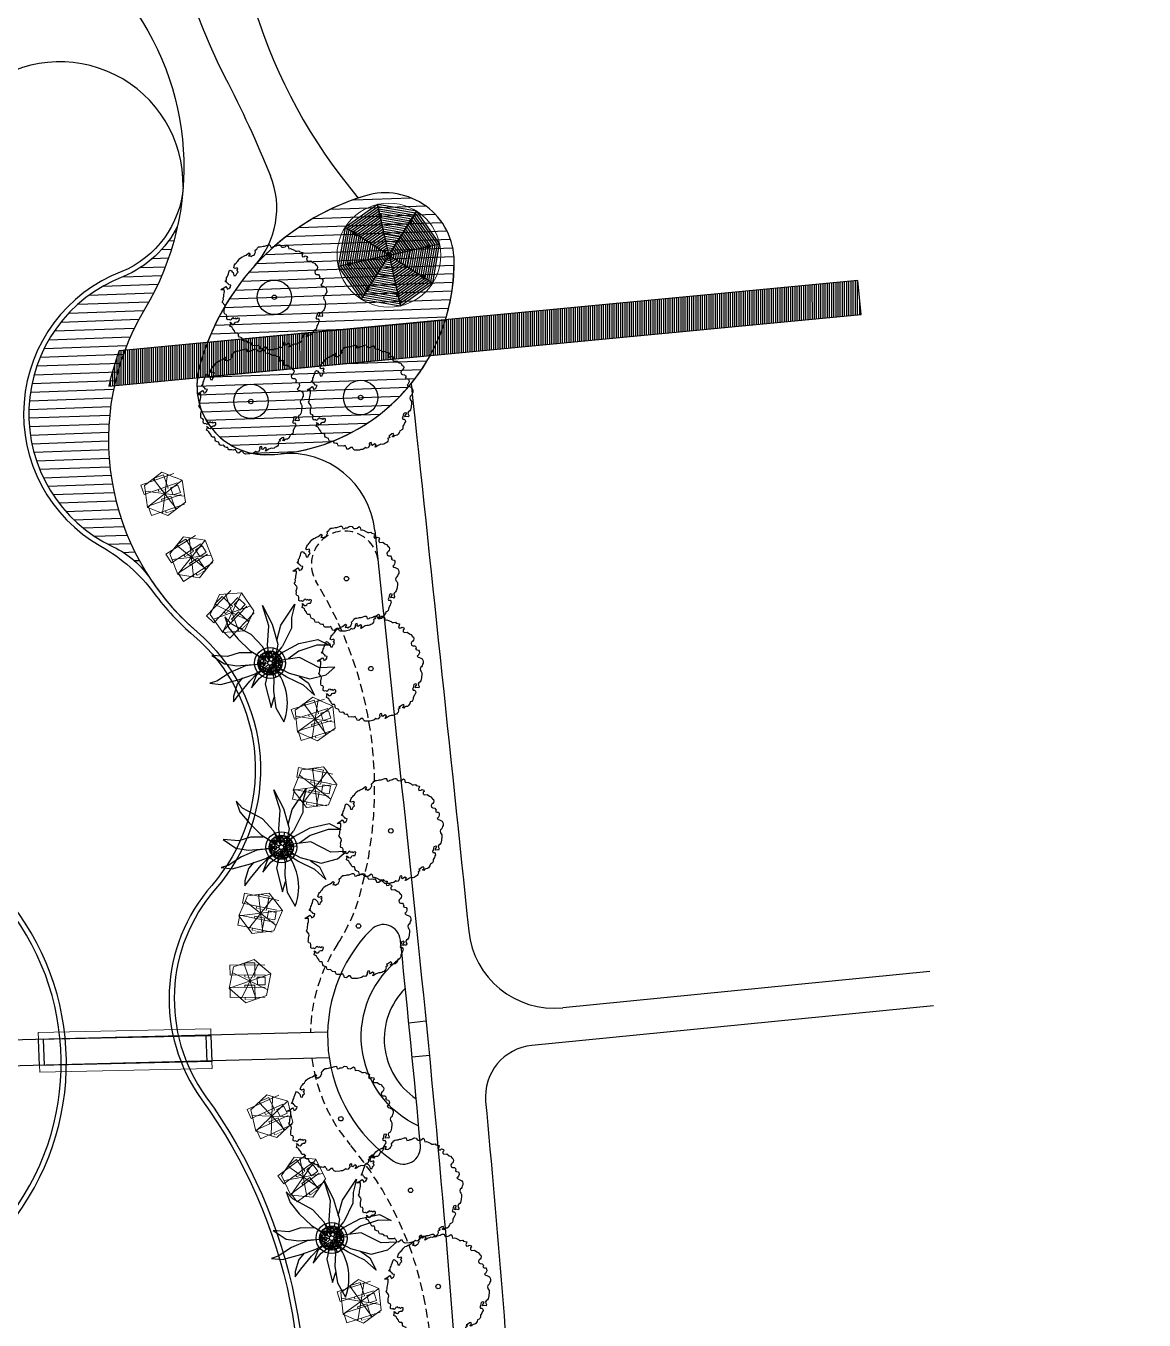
# Model space of a CAD drawing. Extents: x 309418 to 1212698, y 3438380 to 6877191.
# Drawn here: x 606549.6 to 606614.5, y 3439093 to 3439168.2 of the extents above; entities that cross this region are included whole.
import ezdxf

# ---------------------------------------------------------------- set-up
doc = ezdxf.new("R2010")
doc.units = 0
doc.header["$MEASUREMENT"] = 0
doc.set_wipeout_variables(frame=1)
doc.linetypes.add('DASHED', pattern=[0.75, 0.5, -0.25])
for name, color, linetype in [('Draft _ Lines', 20, 'Continuous'), ('DRAFT LINES', 32, 'Continuous'), ('LA-FLOWERING-TREE', 221, 'Continuous'), ('LA-HARD-PAVE-HATCH-MARBLE-TYPE (PV - MT-BG-01-AN - RA- ∅ - 01)', 227, 'Continuous'), ('LA-HARD-PAVE-HATCH-WOOD-TYPE( PV - WO-DW-01-∅ - ∅-∅ - 04)', 17, 'Continuous'), ('LA-HARD-PAVE-LINE-01', 30, 'Continuous'), ('LA-LANDSCAPE BASE', 140, 'Continuous'), ('LA-PATTERN', 28, 'Continuous'), ('LA-PLNT-PALMS', 251, 'Continuous'), ('LA-PLNT-TREE-TRUNK', 52, 'Continuous'), ('X-DK-LANDSCPE BASE$0$LA-WOODEN -ELEV', 45, 'Continuous'), ('X-DK-LANDSCPE BASE$0$LA-WOODEN ELEV2', 29, 'Continuous')]:
    doc.layers.add(name, color=color, linetype=linetype)
for name, color, linetype, lineweight in [('HW-LA-SF-LOUNGE CHAIRS', 215, 'Continuous', 0), ('L-CON-SF-CABANA', 215, 'Continuous', 0), ('LA-HARD-WALL', 71, 'Continuous', 20), ('X-DK-LANDSCPE BASE$0$LA-PLNT-PALM', 102, 'Continuous', 20)]:
    doc.layers.add(name, color=color, linetype=linetype, lineweight=lineweight)
picture_1 = doc.add_image_def('image3.jpg', size_in_pixel=(7142, 4284))
pattern_1 = [(182.040416779, (0, 0), (0.017802232055, -0.49968298003), [])]

# ---------------------------------------------------------------- blocks, each defined once
blk = doc.blocks.new('X-DK-LANDSCPE BASE$0$aapp')
at = {"color": 30, "true_color": 0xf8991e}
blk.add_circle((0, 0), 3.015, dxfattribs=at)
at = {"layer": 'X-DK-LANDSCPE BASE$0$LA-WOODEN -ELEV', "color": 30, "true_color": 0xf8991e}
for points in [[(1.154, 2.786), (-1.154, 2.786), (-2.786, 1.154), (-2.786, -1.154), (-1.154, -2.786), (1.154, -2.786), (2.786, -1.154), (2.786, 1.154)], [(-0.936, 2.062), (-0.797, 2.12), (-0.854, 2.258), (-0.993, 2.201)], [(0.797, 2.12), (0.935, 2.062), (0.993, 2.201), (0.854, 2.258)], [(-2.12, 0.797), (-2.063, 0.935), (-2.201, 0.993), (-2.259, 0.854)], [(0.478, 1.154), (-0.478, 1.154), (-1.154, 0.478), (-1.154, -0.478), (-0.478, -1.154), (0.478, -1.154), (1.153, -0.478), (1.153, 0.478)], [(2.062, 0.935), (2.12, 0.797), (2.258, 0.854), (2.201, 0.993)], [(-2.063, -0.936), (-2.12, -0.797), (-2.259, -0.854), (-2.201, -0.993)], [(2.12, -0.797), (2.062, -0.936), (2.201, -0.993), (2.258, -0.854)], [(-0.797, -2.12), (-0.936, -2.062), (-0.993, -2.201), (-0.854, -2.258)], [(0.935, -2.062), (0.797, -2.12), (0.854, -2.258), (0.993, -2.201)]]:
    blk.add_lwpolyline(points, close=True, dxfattribs=at)
for points in [[(-0.022, 0.038), (-1.158, 2.782)], [(-0.017, 0.042), (-1.154, 2.786)], [(-0.012, 0.042), (-1.148, 2.786)], [(0.011, 0.042), (1.148, 2.786)], [(0.017, 0.042), (1.154, 2.786)], [(0.021, 0.038), (1.158, 2.782)], [(-0.042, 0.017), (-2.786, 1.154)], [(-0.042, 0.011), (-2.786, 1.148)], [(-0.038, 0.021), (-2.782, 1.158)], [(0.038, 0.021), (2.782, 1.158)], [(0.042, 0.017), (2.786, 1.154)], [(0.042, 0.011), (2.786, 1.148)], [(-0.042, -0.012), (-2.786, -1.148)], [(-0.042, -0.017), (-2.786, -1.154)], [(-0.038, -0.021), (-2.782, -1.158)], [(-0.022, -0.038), (-1.158, -2.782)], [(-0.017, -0.042), (-1.154, -2.786)], [(-0.012, -0.042), (-1.148, -2.786)], [(0.011, -0.042), (1.148, -2.786)], [(0.017, -0.042), (1.154, -2.786)], [(0.021, -0.038), (1.158, -2.782)], [(0.038, -0.021), (2.782, -1.158)], [(0.042, -0.012), (2.786, -1.148)], [(0.042, -0.017), (2.786, -1.154)]]:
    blk.add_lwpolyline(points, dxfattribs=at)
at = {"layer": 'X-DK-LANDSCPE BASE$0$LA-WOODEN ELEV2', "color": 30, "true_color": 0xf8991e}
for points in [[(1.103, 2.662), (-1.103, 2.662), (-2.662, 1.103), (-2.662, -1.103), (-1.103, -2.662), (1.103, -2.662), (2.662, -1.103), (2.662, 1.103)], [(1.051, 2.539), (-1.052, 2.539), (-2.539, 1.052), (-2.539, -1.052), (-1.052, -2.539), (1.051, -2.539), (2.539, -1.052), (2.539, 1.052)], [(1, 2.415), (-1, 2.415), (-2.415, 1), (-2.415, -1), (-1, -2.415), (1, -2.415), (2.415, -1), (2.415, 1)], [(0.949, 2.292), (-0.949, 2.292), (-2.292, 0.949), (-2.292, -0.949), (-0.949, -2.292), (0.949, -2.292), (2.292, -0.949), (2.292, 0.949)], [(0.898, 2.168), (-0.898, 2.168), (-2.168, 0.898), (-2.168, -0.898), (-0.898, -2.168), (0.898, -2.168), (2.168, -0.898), (2.168, 0.898)], [(0.847, 2.045), (-0.847, 2.045), (-2.045, 0.847), (-2.045, -0.847), (-0.847, -2.045), (0.847, -2.045), (2.045, -0.847), (2.045, 0.847)], [(0.796, 1.921), (-0.796, 1.921), (-1.921, 0.796), (-1.921, -0.796), (-0.796, -1.921), (0.796, -1.921), (1.921, -0.796), (1.921, 0.796)], [(0.745, 1.798), (-0.745, 1.798), (-1.798, 0.745), (-1.798, -0.745), (-0.745, -1.798), (0.745, -1.798), (1.797, -0.745), (1.797, 0.745)], [(0.693, 1.674), (-0.693, 1.674), (-1.674, 0.693), (-1.674, -0.693), (-0.693, -1.674), (0.693, -1.674), (1.674, -0.693), (1.674, 0.693)], [(0.642, 1.55), (-0.642, 1.55), (-1.551, 0.642), (-1.551, -0.642), (-0.642, -1.551), (0.642, -1.551), (1.55, -0.642), (1.55, 0.642)], [(0.591, 1.427), (-0.591, 1.427), (-1.427, 0.591), (-1.427, -0.591), (-0.591, -1.427), (0.591, -1.427), (1.427, -0.591), (1.427, 0.591)], [(0.54, 1.303), (-0.54, 1.303), (-1.304, 0.54), (-1.304, -0.54), (-0.54, -1.304), (0.54, -1.304), (1.303, -0.54), (1.303, 0.54)], [(0.489, 1.18), (-0.489, 1.18), (-1.18, 0.489), (-1.18, -0.489), (-0.489, -1.18), (0.489, -1.18), (1.18, -0.489), (1.18, 0.489)], [(0.427, 1.03), (-0.427, 1.03), (-1.03, 0.427), (-1.03, -0.427), (-0.427, -1.03), (0.427, -1.03), (1.03, -0.427), (1.03, 0.427)], [(0.375, 0.906), (-0.376, 0.906), (-0.907, 0.375), (-0.907, -0.376), (-0.376, -0.907), (0.375, -0.907), (0.906, -0.376), (0.906, 0.375)], [(0.324, 0.783), (-0.324, 0.783), (-0.783, 0.324), (-0.783, -0.324), (-0.324, -0.783), (0.324, -0.783), (0.783, -0.324), (0.783, 0.324)], [(0.273, 0.659), (-0.273, 0.659), (-0.66, 0.273), (-0.66, -0.273), (-0.273, -0.659), (0.273, -0.659), (0.659, -0.273), (0.659, 0.273)], [(0.222, 0.536), (-0.222, 0.536), (-0.536, 0.222), (-0.536, -0.222), (-0.222, -0.536), (0.222, -0.536), (0.536, -0.222), (0.536, 0.222)], [(0.171, 0.412), (-0.171, 0.412), (-0.412, 0.171), (-0.412, -0.171), (-0.171, -0.412), (0.171, -0.412), (0.412, -0.171), (0.412, 0.171)], [(0.12, 0.289), (-0.12, 0.289), (-0.289, 0.12), (-0.289, -0.12), (-0.12, -0.289), (0.12, -0.289), (0.289, -0.12), (0.289, 0.12)], [(0.068, 0.165), (-0.069, 0.165), (-0.165, 0.068), (-0.165, -0.069), (-0.069, -0.165), (0.068, -0.165), (0.165, -0.069), (0.165, 0.068)], [(0.017, 0.042), (-0.017, 0.042), (-0.042, 0.017), (-0.042, -0.017), (-0.017, -0.042), (0.017, -0.042), (0.042, -0.017), (0.042, 0.017)]]:
    blk.add_lwpolyline(points, close=True, dxfattribs=at)
blk = doc.blocks.new('Lounge 1')
at = {"lineweight": 13, "extrusion": (0, 0, -1)}
blk.add_line((0.411, 1.439), (0.411, 0.859), dxfattribs=at)
blk.add_wipeout([(0.29, 0.859), (0.29, 0), (-0.29, 0), (-0.29, 0.859), (-0.411, 0.859), (-0.411, 1.439), (-0.29, 1.439), (-0.29, 2.03), (0.29, 2.03), (0.29, 1.439), (0.411, 1.439), (0.411, 0.859)])
at = {"extrusion": (0, 0, -1)}
for p, q in [((-0.29, 2.03), (-0.29, 0)), ((0.29, 2.03), (0.29, 0)), ((0.29, 0), (-0.29, 0))]:
    blk.add_line(p, q, dxfattribs=at)
at = {"lineweight": 13, "extrusion": (0, 0, -1)}
for p, q in [((-0.29, 1.439), (-0.411, 1.439)), ((-0.411, 1.439), (-0.411, 0.859)), ((-0.29, 0.859), (-0.411, 0.859)), ((0.411, 1.439), (0.29, 1.439)), ((0.411, 0.859), (0.29, 0.859))]:
    blk.add_line(p, q, dxfattribs=at)
blk.add_lwpolyline([(0.29, 1.439), (-0.29, 1.439)])
blk = doc.blocks.new('umbrella')
blk.add_lwpolyline([(-0.328, 1.236), (-1.23, 0.331), (-0.897, -0.902), (0.338, -1.231), (1.239, -0.326), (0.907, 0.907)], close=True)
for points in [[(0.329, -1.229), (-0.331, 1.235)], [(1.074, 0.287), (-1.064, -0.282)]]:
    blk.add_lwpolyline(points)
at = {"layer": 'L-CON-SF-CABANA', "extrusion": (0, 0, -1)}
for p, q in [((0.575, 0.995), (-0.571, -0.989)), ((-0.987, 0.575), (0.996, -0.57))]:
    blk.add_line(p, q, dxfattribs=at)
blk = doc.blocks.new('LA-SIDE TABLE-0')
at = {"layer": 'HW-LA-SF-LOUNGE CHAIRS'}
blk.add_lwpolyline([(-0.161, 0.157), (0.161, -0.157), (-0.153, -0.479), (-0.475, -0.166)], close=True, dxfattribs=at)
blk = doc.blocks.new('*U605')
at = {"layer": 'HW-LA-SF-LOUNGE CHAIRS', "rotation": 192.1812532047893}
blk.add_blockref('Lounge 1', (-0.881, 0.992), dxfattribs=at)
blk.add_blockref('Lounge 1', (0.39, 1.266), dxfattribs=at)
at = {"rotation": 236.3915250439276}
blk.add_blockref('LA-SIDE TABLE-0', (0.183, -0.855), dxfattribs=at)
at = {"layer": 'HW-LA-SF-LOUNGE CHAIRS', "rotation": 195.6902464826084}
blk.add_blockref('umbrella', (-0.003, 0.005), dxfattribs=at)
blk = doc.blocks.new('*U606')
at = {"layer": 'HW-LA-SF-LOUNGE CHAIRS', "rotation": 171.1966073751668}
blk.add_blockref('*U605', (0, 0), dxfattribs=at)
blk = doc.blocks.new('*U607')
at = {"layer": 'LA-FLOWERING-TREE', "color": 0, "linetype": 'ByBlock', "lineweight": -2, "transparency": 16777216}
for p, rotation in [((606557.659, 3439141.033), 285.9227872343449), ((606566.381, 3439127.944), 284.1973167134176), ((606563.22, 3439116.666), 254.9903863233466), ((606563.865, 3439104.883), 291.2771767242227), ((606569.042, 3439094.117), 284.3053652449647)]:
    blk.add_blockref('*U606', p, dxfattribs=dict(at, rotation=rotation))
for p, rotation in [((606559.197, 3439137.35), 299.4002574780988), ((606566.375, 3439123.986), 255.6246067842569), ((606562.598, 3439112.722), 267.0859831236386), ((606565.698, 3439101.336), 303.3727735245148)]:
    blk.add_blockref('*U606', p, dxfattribs=dict(at, rotation=rotation))
at = {"layer": 'LA-FLOWERING-TREE', "color": 0, "linetype": 'ByBlock', "lineweight": -2, "transparency": 16777216, "rotation": 312.8777277218528}
blk.add_blockref('*U606', (606561.551, 3439134.127), dxfattribs=at)
blk = doc.blocks.new('GH-B-LA-HD-FURN-Tree-Pit-140-C2')
blk.add_wipeout([(-0.285, 0.639), (-0.331, 0.617), (-0.371, 0.593), (-0.464, 0.524), (-0.509, 0.48), (-0.547, 0.437), (-0.566, 0.411), (-0.593, 0.373), (-0.614, 0.337), (-0.643, 0.276), (-0.665, 0.22), (-0.683, 0.154), (-0.692, 0.107), (-0.698, 0.047), (-0.7, 0.008), (-0.7, -0.016), (-0.696, -0.075), (-0.684, -0.149), (-0.657, -0.241), (-0.632, -0.301), (-0.605, -0.352), (-0.578, -0.395), (-0.516, -0.473), (-0.43, -0.552), (-0.377, -0.59), (-0.308, -0.629), (-0.192, -0.673), (-0.137, -0.686), (-0.026, -0.7), (0.028, -0.699), (0.16, -0.681), (0.232, -0.66), (0.287, -0.638), (0.411, -0.567), (0.473, -0.516), (0.517, -0.472), (0.565, -0.413), (0.608, -0.346), (0.66, -0.234), (0.679, -0.17), (0.695, -0.08), (0.699, 0.027), (0.674, 0.189), (0.649, 0.262), (0.618, 0.329), (0.576, 0.398), (0.529, 0.458), (0.47, 0.518), (0.414, 0.565), (0.336, 0.614), (0.277, 0.643), (0.234, 0.66), (0.176, 0.677), (0.135, 0.687), (0.1, 0.693), (0.045, 0.699), (0.004, 0.7), (-0.03, 0.699), (-0.071, 0.696), (-0.096, 0.693), (-0.124, 0.689), (-0.195, 0.672)])
at = {"linetype": 'Continuous', "ltscale": 7}
blk.add_circle((0, 0), 0.7, dxfattribs=at)
for centre, radius in [((0, 0), 0.7), ((-0.592, 0.009, 0), 0.0312), ((-0.526, 0.216, 0), 0.0751), ((-0.542, 0.345, 0), 0.0312), ((-0.482, 0.387, 0), 0.0312), ((-0.442, 0.118, 0), 0.0312), ((-0.432, -0.011, 0), 0.0312), ((-0.385, 0.277, 0), 0.0744), ((-0.38, 0.429, 0), 0.0489), ((-0.345, 0.538, 0), 0.0489), ((-0.319, 0.363, 0), 0.0312), ((-0.319, 0.189, 0), 0.0312), ((-0.223, 0.255, 0), 0.0751), ((-0.203, 0.436, 0), 0.0864), ((-0.239, 0.566, 0), 0.0312), ((-0.106, 0.624, 0), 0.0312), ((-0.046, 0.394, 0), 0.0751), ((-0.067, 0.526, 0), 0.0489), ((0.025, 0.561, 0), 0.0312), ((0.091, 0.494, 0), 0.0489), ((0.075, 0.397, 0), 0.0312), ((0.163, 0.33, 0), 0.0312), ((0.221, 0.245, 0), 0.0744), ((0.226, 0.418, 0), 0.0751), ((0.247, 0.56, 0), 0.0312), ((0.336, -0.05, 0), 0.0744), ((0.328, 0.519, 0), 0.0489), ((0.314, 0.186, 0), 0.0312), ((0.342, 0.102, 0), 0.0489), ((0.39, 0.277, 0), 0.0744), ((0.396, 0.429, 0), 0.0489), ((0.498, 0.095, 0), 0.0751), ((0.498, -0.073, 0), 0.0751), ((0.48, 0.346, 0), 0.0312), ((0.553, 0.255, 0), 0.0751), ((0.602, 0.143, 0), 0.0312), ((-0.664, -0.034, 0), 0.0312), ((-0.602, -0.135, 0), 0.0744), ((-0.523, -0.055, 0), 0.0312), ((-0.508, -0.414, 0), 0.0312), ((-0.505, -0.182, 0), 0.0312), ((-0.43, -0.174, 0), 0.0312), ((-0.406, -0.372, 0), 0.0489), ((-0.386, -0.273, 0), 0.0489), ((-0.327, -0.118, 0), 0.0744), ((-0.345, -0.437, 0), 0.0312), ((-0.285, -0.24, 0), 0.0489), ((-0.249, -0.546, 0), 0.0751), ((-0.229, -0.365, 0), 0.0864), ((-0.214, -0.155, 0), 0.0312), ((-0.175, -0.631, 0), 0.0312), ((-0.144, -0.505, 0), 0.0312), ((-0.11, -0.277, 0), 0.0489), ((-0.086, -0.557, 0), 0.0489), ((0.043, -0.574, 0), 0.0751), ((0.028, -0.318, 0), 0.0489), ((0.011, -0.474, 0), 0.0312), ((0.01, -0.669, 0), 0.0312), ((0.049, -0.404, 0), 0.0312), ((0.112, -0.242, 0), 0.0489), ((0.195, -0.556, 0), 0.0744), ((0.2, -0.382, 0), 0.0751), ((0.184, -0.17, 0), 0.0312), ((0.211, -0.253, 0), 0.0489), ((0.255, -0.157, 0), 0.0312), ((0.274, -0.477, 0), 0.0312), ((0.346, -0.263, 0), 0.0489), ((0.37, -0.372, 0), 0.0489), ((0.384, -0.154, 0), 0.0312), ((0.454, -0.455, 0), 0.0312), ((0.456, -0.261, 0), 0.0312), ((0.521, -0.179, 0), 0.0312)]:
    blk.add_circle(centre, radius)
for centre, radius, start, end in [((-0.738, 0.073, 0), 0.0751, 300.56995, 48.13189), ((-0.667, 0.152, 0), 0.0312, 228.25091, 106.0031), ((-0.703, 0.259, 0), 0.0489, 338.95156, 340.5973), ((-0.617, 0.292, 0), 0.0312, 212.38699, 96.93294), ((-0.532, 0.493, 0), 0.0744, 249.8969, 24.44616), ((-0.141, 0.712, 0), 0.0489, 225.13359, 337.31896), ((0.053, 0.676, 0), 0.0744, 161.29619, 9.73208), ((0.228, 0.639, 0), 0.0312, 117.36186, 23.37918), ((0.491, 0.534, 0), 0.0312, 191.31199, 263.52729), ((0.572, 0.436, 0), 0.0864, 143.86727, 290.7577), ((0.676, 0.067, 0), 0.0751, 82.37222, 288.96734), ((-0.683, -0.259, 0), 0.0489, 330.55443, 70.90521), ((-0.558, -0.308, 0), 0.0744, 243.04684, 174.73742), ((-0.568, -0.456, 0), 0.0312, 13.63317, 63.92155), ((-0.411, -0.524, 0), 0.0744, 297.59757, 166.13286), ((-0.345, -0.612, 0), 0.0312, 335.79609, 145.33578), ((-0.126, -0.734, 0), 0.0751, 29.1719, 131.34724), ((0.145, -0.71, 0), 0.0751, 33.568, 169.58741), ((0.364, -0.524, 0), 0.0744, 340.2974, 269.33505), ((0.527, -0.546, 0), 0.0751, 97.23348, 170.67419), ((0.547, -0.365, 0), 0.0864, 29.69595, 262.86872), ((0.661, -0.083, 0), 0.0489, 40.76282, 304.86097), ((0.672, -0.262, 0), 0.0489, 95.69847, 221.74846), ((0.664, -0.168, 0), 0.0312, 47.4763, 284.07386), ((0.73, -0.03, 0), 0.0312, 164.22546, 190.99296)]:
    blk.add_arc(centre, radius, start, end)
blk = doc.blocks.new('P200')
blk.add_lwpolyline([(0, -0.1), (0, 0.1)])
blk = doc.blocks.new('COARSE GRAVEL')
blk.add_wipeout([(0.677, 0.593), (0.693, 0.574), (0.693, 0.574), (0.73, 0.527), (0.758, 0.485), (0.793, 0.425), (0.81, 0.393), (0.831, 0.346), (0.85, 0.297), (0.867, 0.242), (0.883, 0.174), (0.894, 0.105), (0.899, 0.041), (0.9, -0.016), (0.898, -0.066), (0.892, -0.123), (0.88, -0.186), (0.867, -0.24), (0.848, -0.301), (0.82, -0.372), (0.79, -0.431), (0.757, -0.487), (0.72, -0.54), (0.681, -0.589), (0.641, -0.632), (0.605, -0.666), (0.579, -0.689), (0.53, -0.728), (0.477, -0.763), (0.444, -0.783), (0.404, -0.804), (0.374, -0.819), (0.305, -0.847), (0.25, -0.865), (0.153, -0.887), (0.088, -0.896), (0.02, -0.9), (-0.062, -0.898), (-0.179, -0.882), (-0.241, -0.867), (-0.295, -0.85), (-0.358, -0.826), (-0.43, -0.791), (-0.464, -0.771), (-0.526, -0.731), (-0.571, -0.696), (-0.616, -0.656), (-0.68, -0.59), (-0.714, -0.548), (-0.748, -0.5), (-0.791, -0.43), (-0.832, -0.343), (-0.866, -0.245), (-0.889, -0.14), (-0.899, -0.041), (-0.897, 0.077), (-0.881, 0.186), (-0.856, 0.277), (-0.839, 0.326), (-0.811, 0.39), (-0.778, 0.452), (-0.742, 0.509), (-0.702, 0.563), (-0.651, 0.621), (-0.592, 0.678), (-0.491, 0.754), (-0.4, 0.806), (-0.329, 0.838), (-0.192, 0.879), (-0.105, 0.894), (0.013, 0.9), (0.085, 0.896), (0.203, 0.877), (0.251, 0.864), (0.353, 0.828), (0.407, 0.803), (0.424, 0.794), (0.47, 0.768), (0.49, 0.755), (0.524, 0.732), (0.558, 0.706), (0.616, 0.656), (0.651, 0.622)])
at = {"rotation": 45.00000000604048}
blk.add_blockref('GH-B-LA-HD-FURN-Tree-Pit-140-C2', (0, 0), dxfattribs=at)
at = {"layer": 'LA-HARD-PAVE-HATCH-WOOD-TYPE( PV - WO-DW-01-∅ - ∅-∅ - 04)'}
blk.add_circle((0, 0), 0.9, dxfattribs=at)
at = {"layer": 'LA-HARD-PAVE-LINE-01'}
blk.add_circle((0, 0), 0.7, dxfattribs=at)
at = {"layer": 'LA-HARD-PAVE-HATCH-WOOD-TYPE( PV - WO-DW-01-∅ - ∅-∅ - 04)'}
for p, rotation in [((-0.24, 0.763), 197.4295865630063), ((0.252, 0.759), 161.6197243753375), ((-0.8, 0.013), 269.0493109383438), ((-0.641, 0.479), 233.239448750675), ((0.649, 0.468), 125.8098621876688), ((-0.656, -0.457), 304.8591731260126), ((-0.265, -0.755), 340.6690353136814), ((0.227, -0.767), 16.47889750135008), ((0.633, -0.489), 52.28875968901892), ((0.8, -0.027), 88.09862187668766)]:
    blk.add_blockref('P200', p, dxfattribs=dict(at, rotation=rotation))
blk = doc.blocks.new('GH-B-LA-PL-PALM')
for p, q in [((-1.517, 2.964), (-2.174, 3.082)), ((-2.174, 3.082), (-1.583, 2.408)), ((-1.583, 2.408), (-1.319, 1.141)), ((-0.725, 2.373), (-1.517, 2.964)), ((-0.226, 1.232), (-0.725, 2.373)), ((-2.808, 1.298), (-2.97, 2.047)), ((-2.97, 2.047), (-2.513, 1.474)), ((-1.933, 0.598), (-2.808, 1.298)), ((-2.513, 1.474), (-1.587, 0.875)), ((-1.587, 0.875), (-0.851, 0.675)), ((-1.319, 1.141), (-0.653, 0.504)), ((-0.022, 0.123), (-0.226, 1.232)), ((-0.955, 0.175), (-1.933, 0.598)), ((-0.955, 0.175), (-0.123, 0.023)), ((-0.653, 0.504), (-0.099, 0.076)), ((-0.585, -0.034), (-1.172, -0.045)), ((0.206, -1.184), (0.662, -1.757)), ((0.662, -1.757), (1.267, -2.163)), ((1.267, -2.163), (1.777, -2.915))]:
    blk.add_line(p, q)
for points in [[(-0.451, 1.808), (-0.499, 2.44), (-0.17, 3.188), (-0.209, 2.316), (0.031, 1.265), (0.106, 0.609)], [(0.075, 0.1), (0.543, 0.728), (1.155, 1.179), (1.809, 1.901), (2.162, 2.778)], [(0.112, 0.054), (1.131, 0.546), (1.977, 1.672), (1.392, 1.44)], [(-0.085, -0.091), (-0.721, -0.772), (-1.64, -1.411), (-2.332, -2.431), (-1.827, -1.319), (-1.132, -0.325), (-0.476, 0.023), (-0.125, 0.006)], [(0.484, -0.064), (1.072, -0.167), (1.803, 0.069), (1.06, 0.076), (0.462, 0.223)], [(-1.27, -0.522), (-2.104, -0.891), (-3.563, -1.025), (-2.852, -0.688), (-2.355, -0.309), (-1.172, -0.045)], [(-0.056, -0.112), (-0.459, -0.92), (-0.598, -1.887), (-0.356, -3.184), (-0.437, -3.729), (-0.092, -3.173), (0.082, -2.348), (0.165, -1.363), (0.015, -0.124)], [(0.089, -0.087), (1.018, -0.999), (1.885, -1.46), (2.766, -1.745), (3.106, -1.976), (2.762, -1.439), (1.868, -0.796), (1.076, -0.298), (0.553, -0.094), (0.123, -0.021)], [(1.777, -2.915), (1.7, -2.02), (1.329, -1.394), (0.682, -0.702)], [(1.682, -0.703), (2.163, -0.713), (2.841, -0.428), (3.079, -0.234), (2.524, -0.261), (1.55, -0.256), (0.968, -0.194)]]:
    blk.add_lwpolyline(points)
blk.add_arc((3.175, -0.24), 3.184, 108.55511, 173.42729)
at = {"layer": 'LA-PLNT-TREE-TRUNK'}
blk.add_circle((0, 0), 0.131, dxfattribs=at)
blk = doc.blocks.new('FTR-6')
blk.add_lwpolyline([(-2.443, -1.827), (-2.433, -1.751), (-2.405, -1.678), (-2.469, -1.618), (-2.646, -1.595), (-2.707, -1.511), (-2.662, -1.44), (-2.652, -1.364), (-2.624, -1.291), (-2.727, -1.252), (-2.788, -1.167), (-2.916, -1.048), (-2.888, -0.975), (-2.843, -0.904), (-2.907, -0.844), (-2.951, -0.762), (-2.941, -0.686), (-2.949, -0.608), (-3.03, -0.546), (-3.073, -0.464), (-3.046, -0.391), (-3.001, -0.32), (-3.044, -0.237), (-3.07, -0.157), (-3.06, -0.081), (-2.997, -0.013), (-2.97, 0.061), (-3.048, 0.148), (-3.056, 0.226), (-3.011, 0.297), (-2.992, 0.448), (-2.964, 0.521), (-2.972, 0.599), (-2.998, 0.679), (-2.843, 0.762), (-2.834, 0.837), (-2.808, 0.757), (-2.836, 0.684), (-2.775, 0.599), (-2.704, 0.59), (-2.613, 0.604), (-2.546, 0.57), (-2.481, 0.51), (-2.39, 0.524), (-2.31, 0.59), (-2.353, 0.673), (-2.441, 0.684), (-2.431, 0.76), (-2.516, 0.796), (-2.506, 0.872), (-2.591, 0.909), (-2.665, 0.893), (-2.736, 0.902), (-2.744, 0.98), (-2.811, 1.014), (-2.836, 1.094), (-2.774, 1.163), (-2.693, 1.229), (-2.666, 1.303), (-2.709, 1.385), (-2.682, 1.458), (-2.601, 1.525), (-2.539, 1.594), (-2.385, 1.676), (-2.34, 1.747), (-2.31, 1.974), (-2.237, 1.99), (-2.16, 2.031), (-2.097, 2.1), (-2.02, 2.142), (-1.939, 2.208), (-1.862, 2.249), (-1.782, 2.316), (-1.719, 2.385), (-1.798, 2.472), (-1.862, 2.531), (-1.774, 2.52), (-1.689, 2.483), (-1.512, 2.46), (-1.525, 2.36), (-1.57, 2.289), (-1.486, 2.252), (-1.415, 2.243), (-1.341, 2.259), (-1.264, 2.3), (-1.325, 2.385), (-1.315, 2.461), (-1.323, 2.538), (-1.296, 2.612), (-1.36, 2.671), (-1.212, 2.703), (-1.132, 2.77), (-1.058, 2.786), (-0.981, 2.827), (-0.886, 2.866), (-0.732, 2.949), (-0.662, 2.94), (-0.636, 2.86), (-0.646, 2.784), (-0.638, 2.706), (-0.728, 2.564), (-0.65, 2.477), (-0.573, 2.518), (-0.499, 2.534), (-0.428, 2.525), (-0.373, 2.672), (-0.303, 2.663), (-0.275, 2.736), (-0.41, 2.805), (-0.418, 2.883), (-0.264, 2.965), (-0.19, 2.981), (-0.119, 2.972), (-0.046, 2.988), (0.025, 2.979), (0.099, 2.995), (0.19, 3.009), (0.331, 2.991), (0.399, 2.957), (0.469, 2.948), (0.604, 2.879), (0.815, 2.852), (0.823, 2.774), (0.676, 2.742), (0.74, 2.682), (0.765, 2.602), (0.853, 2.591), (0.938, 2.554), (1.033, 2.593), (1.107, 2.609), (1.152, 2.68), (1.226, 2.696), (1.296, 2.687), (1.37, 2.703), (1.458, 2.692), (1.522, 2.632), (1.604, 2.57), (1.671, 2.536), (1.735, 2.477), (1.937, 2.374), (2.001, 2.314), (1.974, 2.241), (1.929, 2.17), (2.01, 2.108), (2.081, 2.099), (2.145, 2.039), (2.212, 2.005), (2.283, 1.996), (2.35, 1.962), (2.411, 1.877), (2.383, 1.804), (2.391, 1.726), (2.452, 1.641), (2.537, 1.604), (2.678, 1.586), (2.686, 1.508), (2.596, 1.366), (2.678, 1.304), (2.721, 1.222), (2.772, 1.062), (2.78, 0.984), (2.844, 0.924), (2.925, 0.862), (2.916, 0.787), (2.959, 0.704), (3.019, 0.62), (2.942, 0.578), (2.869, 0.562), (2.82, 0.466), (2.902, 0.404), (2.973, 0.395), (3.03, 0.285), (2.985, 0.214), (2.914, 0.223), (2.852, 0.155), (2.86, 0.077), (2.988, -0.042), (3.003, -0.198), (3.047, -0.281), (3.027, -0.432), (3.035, -0.51), (2.99, -0.581), (2.913, -0.622), (2.839, -0.638), (2.769, -0.629), (2.695, -0.645), (2.629, -0.739), (2.654, -0.819), (2.733, -0.906), (2.723, -0.982), (2.696, -1.055), (2.622, -1.071), (2.647, -1.151), (2.708, -1.236), (2.681, -1.31), (2.618, -1.378), (2.541, -1.42), (2.467, -1.436), (2.397, -1.427), (2.387, -1.502), (2.43, -1.585), (2.481, -1.745), (2.454, -1.818), (2.409, -1.889), (2.346, -1.958), (2.272, -1.974), (2.195, -2.015), (2.121, -2.032), (2.051, -2.022), (1.974, -2.064), (1.929, -2.135), (1.919, -2.21), (1.891, -2.284), (1.829, -2.353), (1.668, -2.486), (1.514, -2.568), (1.44, -2.584), (1.352, -2.573), (1.278, -2.589), (1.233, -2.66), (1.206, -2.733), (1.129, -2.775), (1.086, -2.692), (0.986, -2.628), (1.063, -2.587), (1.211, -2.555), (1.168, -2.472), (1.083, -2.436), (1.006, -2.477), (0.908, -2.541), (0.834, -2.557), (0.807, -2.631), (0.871, -2.69), (0.861, -2.766), (0.816, -2.837), (0.742, -2.853), (0.665, -2.894), (0.517, -2.926), (0.437, -2.993), (0.36, -3.034), (0.29, -3.025), (0.205, -2.988), (0.128, -3.03), (-0.02, -3.062), (-0.091, -3.053), (-0.155, -2.993), (-0.24, -2.957), (-0.313, -2.973), (-0.339, -2.893), (-0.268, -2.902), (-0.194, -2.886), (-0.185, -2.81), (-0.252, -2.776), (-0.393, -2.757), (-0.46, -2.723), (-0.453, -2.801), (-0.526, -2.817), (-0.594, -2.783), (-0.639, -2.854), (-0.716, -2.895), (-0.79, -2.911), (-0.86, -2.902), (-0.927, -2.868), (-0.998, -2.859), (-1.065, -2.824), (-1.126, -2.74), (-1.211, -2.703), (-1.278, -2.669), (-1.419, -2.651), (-1.487, -2.616), (-1.41, -2.575), (-1.336, -2.559), (-1.358, -2.454), (-1.517, -2.433), (-1.542, -2.353), (-1.468, -2.337), (-1.441, -2.263), (-1.508, -2.229), (-1.582, -2.245), (-1.645, -2.314), (-1.792, -2.346), (-1.86, -2.312), (-1.885, -2.232), (-2.026, -2.213), (-2.094, -2.179), (-2.158, -2.12), (-2.225, -2.085), (-2.417, -1.907), (-2.431, -1.879)], close=True)
blk.add_circle((0, 0), 0.13)

msp = doc.modelspace()

# ---------------------------------------------------------------- hatches: boundary and pattern name
at = {"layer": 'LA-PATTERN', "true_color": 0x99724c}
h = msp.add_hatch(dxfattribs=at)
h.set_pattern_fill('_USER', color=35, scale=0.5, angle=182.0404168, pattern_type=0)
h.set_pattern_definition(pattern_1)
edge = h.paths.add_edge_path()
edge.add_arc((606570.45131, 3439154.51131), 4, 0.3523918, 106.7561737)
edge.add_arc((606573.39255, 3439144.74245), 14.20204, 106.7561737, 159.0156795)
edge.add_line((606560.13242, 3439149.82838), (606573.94574, 3439151.14422))
edge.add_arc((606563.28101, 3439154.46721), 11.17044, 342.693634, 360.3523918)
h = msp.add_hatch(dxfattribs=at)
h.set_pattern_fill('ANSI31', color=35, angle=45)
h.set_pattern_definition([(90, (0, 0), (-0.125, 0), [])])
edge = h.paths.add_edge_path()
edge.add_line((606597.88247, 3439153.42441), (606554.99662, 3439149.33914))
edge.add_arc((606569.08195, 3439144.18128), 15, 159.8879235, 168.1026883)
edge.add_line((606554.40417, 3439147.27365), (606598.09041, 3439151.43516))
edge.add_line((606598.09041, 3439151.43516), (606597.88247, 3439153.42441))
h = msp.add_hatch(dxfattribs=at)
h.set_pattern_fill('_USER', color=35, scale=0.5, angle=182.0404168, pattern_type=0)
h.set_pattern_definition(pattern_1)
edge = h.paths.add_edge_path()
edge.add_line((606573.04987, 3439149.04983), (606559.54329, 3439147.7632))
edge.add_arc((606563.51646, 3439147.30064), 4, 173.3594162, 271.8817111)
edge.add_arc((606563.28101, 3439154.46721), 11.17044, 271.8817111, 330.9891505)

# ---------------------------------------------------------------- linework, layer by layer
at = {"layer": 'DRAFT LINES'}
for points in [[(606567.10426, 3439109.74745), (606543.97323, 3439109.16289)], [(606567.19504, 3439108.25154), (606544.00949, 3439107.66317)]]:
    msp.add_lwpolyline(points, dxfattribs=at)
at = {"layer": 'LA-FLOWERING-TREE'}
for points in [[(606572.19797, 3439202.47311, 0.40728495), (606568.88503, 3439158.21019)], [(606561.90402, 3439195.45049, 0.25757356), (606561.14165, 3439165.23562, -0.02336831), (606563.78561, 3439159.5044)], [(606558.71568, 3439158.85714, 1.12362034), (606544.57759, 3439157.43467, 5.40362783)], [(606576.27823, 3439105.71552, -0.00623069), (606578.06162, 3439083.59862, 0.03728049), (606579.11924, 3439076.22836, 0.38151982), (606584.52175, 3439072.33222), (606606.12315, 3439074.59025)]]:
    msp.add_lwpolyline(points, format="xyb", dxfattribs=at)
for points in [[(606559.64425, 3439148.30365, 0.50078327), (606563.6478, 3439143.3028, 0.4064172), (606574.45124, 3439154.53591, 0.5007833), (606569.29811, 3439158.34147, 0.26198024)], [(606574.45124, 3439154.53591, 0.50078334), (606569.29811, 3439158.34147, 0.23206116), (606560.13242, 3439149.82838), (606573.94574, 3439151.14422, 0.07720371)], [(606597.88247, 3439153.42441), (606554.99662, 3439149.33914, 0.03585903), (606554.40417, 3439147.27365), (606598.09041, 3439151.43516)], [(606573.04987, 3439149.04983), (606559.54329, 3439147.7632, 0.45848137), (606563.6478, 3439143.3028, 0.26377938)]]:
    msp.add_lwpolyline(points, format="xyb", close=True, dxfattribs=at)
for points in [[(606602.07955, 3439113.27318), (606580.76382, 3439111.16636)], [(606602.27627, 3439111.28288), (606578.97021, 3439108.97934)], [(606550.37267, 3439107.82426), (606550.31527, 3439109.32316)], [(606550.67245, 3439107.83574), (606550.61505, 3439109.33464)], [(606560.03128, 3439109.53147), (606560.08867, 3439108.03257)], [(606560.33106, 3439109.54295), (606560.38845, 3439108.04405)]]:
    msp.add_lwpolyline(points, dxfattribs=at)
for centre, radius, start, end in [((606559.15257, 3439157.62426), 5, 317.8667819, 22.0878326), ((606579.26529, 3439105.99388), 3, 95.6447103, 185.3240234)]:
    msp.add_arc(centre, radius, start, end, dxfattribs=at)
at = {"layer": 'LA-HARD-WALL'}
for points in [[(606560.33106, 3439109.54295), (606560.31575, 3439109.94265), (606550.29996, 3439109.72287), (606550.31527, 3439109.32316)], [(606560.38845, 3439108.04405), (606560.40376, 3439107.64434), (606550.38797, 3439107.42455), (606550.37267, 3439107.82426)]]:
    msp.add_lwpolyline(points, dxfattribs=at)
at = {"layer": 'LA-LANDSCAPE BASE'}
for points in [[(606560.33106, 3439109.54295), (606550.31527, 3439109.32316)], [(606560.38845, 3439108.04405), (606550.37267, 3439107.82426)]]:
    msp.add_lwpolyline(points, dxfattribs=at)
for centre in [(606564.01148, 3439152.44657), (606562.65042, 3439146.39428), (606569.01918, 3439146.62118)]:
    msp.add_circle(centre, 1, dxfattribs=at)

# ---------------------------------------------------------------- block references
at = {"layer": 'LA-FLOWERING-TREE', "rotation": 45.77054702215741}
msp.add_blockref('FTR-6', (606564.01148, 3439152.44657), dxfattribs=at)
at = {"layer": 'X-DK-LANDSCPE BASE$0$LA-PLNT-PALM', "rotation": 260.159393150653}
msp.add_blockref('X-DK-LANDSCPE BASE$0$aapp', (606570.66651, 3439154.89184), dxfattribs=at)

# ---------------------------------------------------------------- pictures from other files: only their frames are drawn
at = {"layer": 'LA-FLOWERING-TREE'}
image = msp.add_image(picture_1, insert=(606209.84417, 3438978.84791, 24.98381), size_in_units=(467.97699, 280.70756), rotation=0.8380648, dxfattribs=dict(at, fade=91))
image.dxf.flags = 7

# ---------------------------------------------------------------- next in the draw order: block references
msp.add_blockref('*U607', (0, 0), dxfattribs=at)

# ---------------------------------------------------------------- next in the draw order: hatches: boundary and pattern name
at = {"layer": 'LA-PATTERN', "true_color": 0x99724c}
h = msp.add_hatch(dxfattribs=at)
h.set_pattern_fill('_USER', color=35, scale=0.5, angle=182.0404168, pattern_type=0)
h.set_pattern_definition(pattern_1)
edge = h.paths.add_edge_path()
edge.add_arc((606542.58, 3439160.03435), 16.1816, 329.1378584, 347.6656695)
edge.add_arc((606552.7128, 3439159.46687), 6.36838, 287.8680698, 333.0204465, ccw=False)
edge.add_arc((606558.29342, 3439145.67208), 8.54171, 115.1240766, 228.914412)
edge.add_arc((606558.11698, 3439145.40184), 8.22219, 228.6035179, 245.1167714)
edge.add_arc((606552.40105, 3439133.14694), 5.30023, 38.6614052, 64.8053067, ccw=False)
edge.add_arc((606569.20455, 3439144.15353), 14.81949, 149.2366245, 211.2838883, ccw=False)

# ---------------------------------------------------------------- next in the draw order: linework, layer by layer
at = {"layer": 'Draft _ Lines', "color": 114, "linetype": 'DASHED', "true_color": 0x139b48}
msp.add_lwpolyline([(606566.10346, 3439109.72216, -0.1409977), (606567.70493, 3439114.90682, 0.07511717), (606568.94988, 3439117.62292, 0.2109979), (606566.4468, 3439135.90567, -1.22128621), (606570.01944, 3439137.22346, -0.03583801)], format="xyb", dxfattribs=at)
at = {"layer": 'LA-FLOWERING-TREE'}
for points in [[(606571.95519, 3439147.42893, -0.00056709), (606575.29895, 3439115.62496, 0.41272089), (606580.76393, 3439111.16637)], [(606569.84228, 3439138.90056, -0.00042886), (606572.36302, 3439114.85322, -0.00889662), (606575.06855, 3439083.39477, 0.10071966), (606580.68152, 3439063.01549, -0.18353991), (606583.24734, 3439039.01097)], [(606572.39331, 3439104.28782, -0.56649593), (606571.32254, 3439114.0634, 5.00940442)], [(606571.61911, 3439112.30499, 0.4735296), (606572.24498, 3439105.88453, 0.30338977)]]:
    msp.add_lwpolyline(points, format="xyb", dxfattribs=at)
msp.add_lwpolyline([(606572.49483, 3439103.17643, 0.00327986), (606571.36838, 3439114.74982, 0.00000634), (606571.33139, 3439115.10558, 0.63472466), (606569.62285, 3439115.70239, 0.4664855), (606570.93377, 3439102.2611, 0.63459586)], format="xyb", close=True, dxfattribs=at)
for points in [[(606572.81651, 3439110.38086), (606571.82136, 3439110.2825)], [(606573.01098, 3439108.39033), (606572.01808, 3439108.2922)]]:
    msp.add_lwpolyline(points, dxfattribs=at)
msp.add_arc((606564.86998, 3439138.37503), 5, 6.0332616, 95.6392054, dxfattribs=at)

# ---------------------------------------------------------------- next in the draw order: block references
at = {"layer": 'LA-FLOWERING-TREE', "rotation": 45.77054702215741}
for p in [(606562.65042, 3439146.39428), (606569.01918, 3439146.62118), (606569.616, 3439130.87317), (606570.77458, 3439121.44536), (606567.87408, 3439104.72083), (606573.52609, 3439094.97302)]:
    msp.add_blockref('FTR-6', p, dxfattribs=at)
at = {"layer": 'LA-HARD-PAVE-HATCH-MARBLE-TYPE (PV - MT-BG-01-AN - RA- ∅ - 01)', "rotation": 6.135701135505339}
for p in [(606563.76052, 3439131.19809), (606564.41826, 3439120.49393), (606567.33541, 3439097.78787)]:
    msp.add_blockref('COARSE GRAVEL', p, dxfattribs=at)

# ---------------------------------------------------------------- next in the draw order: linework, layer by layer
at = {"layer": 'Draft _ Lines', "color": 114, "linetype": 'DASHED', "true_color": 0x139b48}
msp.add_lwpolyline([(606566.18883, 3439108.226, 0.14259279), (606568.40901, 3439103.21008, -0.12969403), (606572.77401, 3439093.98695, -0.07996803), (606572.99524, 3439084.95474, 0.0823096), (606573.31045, 3439074.14092, 0.86868422), (606576.48678, 3439074.30966, 1.39800323)], format="xyb", dxfattribs=at)
at = {"layer": 'DRAFT LINES', "color": 4}
msp.add_lwpolyline([(606560.59904, 3439118.08042, 0.34976144), (606560.04025, 3439106.00179, -0.21778632), (606564.99294, 3439081.29284, 0.13535949), (606565.79544, 3439060.19977, -0.78802918), (606551.978, 3439051.85867, -0.36795349), (606548.75019, 3439099.20837, 0.3617519), (606547.67641, 3439117.98722, -0.3168262), (606542.88679, 3439152.55343, 0.19152391), (606543.81216, 3439162.01519, -0.24818108), (606545.49621, 3439170.09202, -0.47710046), (606555.28925, 3439169.97827, -0.31164574), (606556.47035, 3439151.73361, 0.36573457), (606559.52375, 3439133.01299, -0.41752213)], format="xyb", close=True, dxfattribs=at)
for points in [[(606558.71568, 3439158.85714, -0.28140125), (606555.14592, 3439153.93459, 0.63483216), (606553.93801, 3439137.97753, -0.1046036), (606557.04, 3439135.23749, 0.05608372), (606559.32868, 3439132.78506, -0.41752213), (606560.37333, 3439118.27805, 0.34976144), (606559.79726, 3439105.82585, -0.21778632), (606564.70091, 3439081.36154, 0.13535949), (606565.50948, 3439060.10907, -0.78798478), (606552.19208, 3439052.06884, -0.36794654), (606548.99134, 3439099.02992, 0.3617519), (606547.89564, 3439118.192, -0.3168262), (606543.15344, 3439152.41597, 0.11313373), (606544.61241, 3439158.11439), (606544.31251, 3439158.12199)], [(606558.38809, 3439156.57771, -0.18034381), (606555.25694, 3439153.65585, 0.66177566), (606554.65733, 3439137.94294, -0.13752376), (606556.82159, 3439136.07118, 0.06974153), (606559.52375, 3439133.01299, -0.41752213), (606560.59904, 3439118.08042, 0.34976144), (606560.04025, 3439106.00179, -0.21778632), (606564.99294, 3439081.29284, 0.13535949), (606565.79544, 3439060.19977, -0.78802918), (606551.978, 3439051.85867, -0.36795349), (606548.75019, 3439099.20837, 0.3617519), (606547.67641, 3439117.98722, -0.3168262), (606542.88679, 3439152.55343, 0.10723293), (606544.30141, 3439157.8222)]]:
    msp.add_lwpolyline(points, format="xyb", dxfattribs=at)

# ---------------------------------------------------------------- next in the draw order: block references
at = {"layer": 'LA-FLOWERING-TREE', "rotation": 45.77054702215741}
for p in [(606568.1963, 3439136.10118), (606568.89727, 3439115.92173), (606571.92103, 3439100.56267)]:
    msp.add_blockref('FTR-6', p, dxfattribs=at)
at = {"layer": 'LA-PLNT-PALMS', "rotation": 231.1357011280185}
for p in [(606563.76052, 3439131.19809), (606564.41826, 3439120.49393), (606567.33541, 3439097.78787)]:
    msp.add_blockref('GH-B-LA-PL-PALM', p, dxfattribs=at)

doc.saveas('drawing.dxf')
